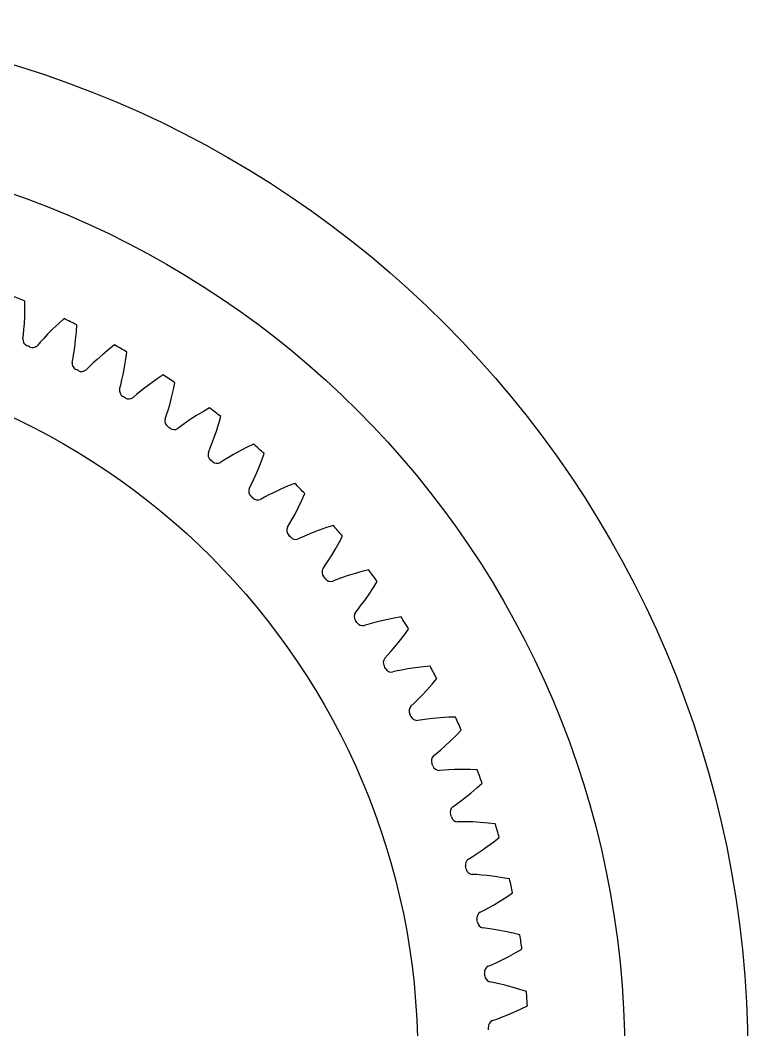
# Model space of a CAD drawing. Extents: x -49 to 4846, y -968 to 1090.
# Drawn here: x 2625.2 to 2748.2, y 493.6 to 664.2 of the extents above; entities that cross this region are included whole.
import ezdxf

# ---------------------------------------------------------------- set-up
doc = ezdxf.new("R2010")
doc.units = 0
doc.layers.get('0').update_dxf_attribs({"linetype": 'CONTINUOUS'})
doc.layers.add('OUTLINE', color=7, linetype='CONTINUOUS')

msp = doc.modelspace()

# ---------------------------------------------------------------- linework, layer by layer
at = {"color": 1}
for p, q in [((2626.033641, 615.493855), (2626.032728, 616.681783)), ((2626.000713, 614.129656), (2626.033641, 615.493855)), ((2625.861333, 611.897831), (2625.935309, 612.862402)), ((2625.935309, 612.862402), (2626.000713, 614.129656)), ((2631.747907, 612.9497), (2630.756165, 612.012424)), ((2632.63132, 613.7439), (2631.747907, 612.9497)), ((2634.715743, 611.502189), (2634.797698, 612.687287)), ((2625.689484, 610.310952), (2625.780652, 611.07721)), ((2625.780652, 611.07721), (2625.861333, 611.897834)), ((2629.858151, 611.115836), (2629.190837, 610.41544)), ((2630.756165, 612.012424), (2629.858151, 611.115836)), ((2634.587733, 610.14361), (2634.715743, 611.502189)), ((2628.634983, 609.80638), (2628.12655, 609.225906)), ((2629.190839, 610.415442), (2628.634983, 609.80638)), ((2634.43409, 608.884005), (2634.587733, 610.14361)), ((2641.17528, 609.296266), (2640.238618, 608.565625)), ((2634.155281, 607.113951), (2634.293009, 607.926947)), ((2634.293009, 607.926945), (2634.43409, 608.884005)), ((2639.183911, 607.699812), (2638.225541, 606.868051)), ((2640.238618, 608.565625), (2639.183911, 607.699812)), ((2643.098252, 606.914615), (2643.262675, 608.091108)), ((2634.010883, 606.355919), (2634.155281, 607.113951)), ((2637.510998, 606.215912), (2636.91401, 605.647109)), ((2638.225541, 606.868051), (2637.510996, 606.21591)), ((2642.875784, 605.568274), (2643.098252, 606.914615)), ((2636.91401, 605.647109), (2636.366324, 605.103515)), ((2642.42715, 603.377568), (2642.634649, 604.322455)), ((2642.634649, 604.322455), (2642.875784, 605.568274)), ((2649.388176, 604.26347), (2648.402829, 603.599947)), ((2642.036123, 601.830049), (2642.233047, 602.576161)), ((2642.233047, 602.576161), (2642.427151, 603.37757)), ((2647.290295, 602.809816), (2646.276239, 602.046934)), ((2648.402829, 603.599947), (2647.290295, 602.809816)), ((2651.140328, 601.75348), (2651.386419, 602.915639)), ((2644.882734, 600.920453), (2644.298463, 600.416388)), ((2645.517946, 601.446227), (2644.882734, 600.920453)), ((2646.276239, 602.046934), (2645.517944, 601.446225)), ((2650.824486, 600.425939), (2651.140328, 601.75348)), ((2650.224129, 598.271863), (2650.497035, 599.199975)), ((2650.497035, 599.199975), (2650.824486, 600.425939)), ((2649.726105, 596.755391), (2649.974595, 597.485949)), ((2649.974595, 597.485949), (2650.22413, 598.271866)), ((2655.035823, 597.366259), (2653.971022, 596.675972)), ((2656.200764, 598.076858), (2655.035823, 597.366259)), ((2657.229996, 598.670031), (2656.200764, 598.076858)), ((2652.502332, 595.649441), (2651.884322, 595.187361)), ((2653.172672, 596.129624), (2652.502332, 595.649441)), ((2653.971022, 596.675972), (2653.17267, 596.129623)), ((2658.395115, 594.741656), (2658.802791, 596.043932)), ((2658.802791, 596.043932), (2659.129351, 597.186093)), ((2657.982942, 593.54152), (2658.395115, 594.741656)), ((2657.34221, 591.868113), (2657.64596, 592.634709)), ((2657.645959, 592.634706), (2657.982942, 593.54152)), ((2664.662535, 592.5432), (2663.594432, 592.023268)), ((2657.043365, 591.156669), (2657.34221, 591.868113)), ((2661.272401, 590.781332), (2660.437882, 590.292005)), ((2662.38276, 591.395661), (2661.272401, 590.781332)), ((2663.594432, 592.023268), (2662.38276, 591.395661)), ((2666.048312, 589.813785), (2666.453748, 590.930384)), ((2659.735682, 589.859753), (2659.086944, 589.441909)), ((2660.437885, 590.292006), (2659.735682, 589.859753)), ((2665.550786, 588.543119), (2666.048312, 589.813785)), ((2664.656482, 586.493561), (2665.0559, 587.374659)), ((2665.0559, 587.374659), (2665.550786, 588.543119)), ((2663.952253, 585.061158), (2664.299998, 585.750023)), ((2664.299998, 585.750023), (2664.656483, 586.493563)), ((2670.547813, 585.468667), (2669.295313, 584.927111)), ((2671.649582, 585.912826), (2670.547813, 585.468667)), ((2666.547543, 583.579595), (2665.871238, 583.208023)), ((2667.278188, 583.961812), (2666.547543, 583.579595)), ((2668.144805, 584.391734), (2667.278185, 583.961811)), ((2669.295313, 584.927111), (2668.144805, 584.391734)), ((2672.841589, 583.093392), (2673.323928, 584.17899)), ((2671.68145, 580.729435), (2672.256638, 581.860527)), ((2672.256638, 581.860527), (2672.841589, 583.093392)), ((2671.221543, 579.878345), (2671.68145, 580.729435)), ((2670.419109, 578.498556), (2670.814061, 579.161486)), ((2670.814061, 579.161486), (2671.221544, 579.878347)), ((2677.02703, 578.444989), (2675.739803, 577.992123)), ((2678.157098, 578.811211), (2677.02703, 578.444989)), ((2672.904729, 576.839564), (2672.204152, 576.516074)), ((2673.660256, 577.169883), (2672.904729, 576.839564)), ((2674.554752, 577.538305), (2673.660254, 577.169882)), ((2675.739803, 577.992123), (2674.554752, 577.538305)), ((2679.149527, 575.915495), (2679.706419, 576.964802)), ((2678.480001, 574.726438), (2679.149527, 575.915495)), ((2677.309157, 572.821288), (2677.827313, 573.638224)), ((2677.827313, 573.638224), (2678.480001, 574.726438)), ((2676.412429, 571.500836), (2676.852662, 572.1346)), ((2676.852662, 572.1346), (2677.309158, 572.82129)), ((2679.552997, 569.949308), (2678.776269, 569.672497)), ((2680.471014, 570.254436), (2679.552995, 569.949307)), ((2681.684835, 570.624483), (2680.471014, 570.254436)), ((2683.000516, 570.986454), (2681.684835, 570.624483)), ((2684.153378, 571.272954), (2683.000516, 570.986454)), ((2678.776269, 569.672497), (2678.054833, 569.398664)), ((2684.190555, 567.175606), (2684.941395, 568.315064)), ((2684.941395, 568.315064), (2685.570126, 569.322967)), ((2683.463547, 566.135572), (2684.190555, 567.175606)), ((2682.386383, 564.7036), (2682.889668, 565.356774)), ((2682.889667, 565.356772), (2683.463547, 566.135572)), ((2681.903013, 564.102088), (2682.386383, 564.7036)), ((2688.439171, 563.129398), (2687.101445, 562.860086)), ((2689.60921, 563.33478), (2688.439171, 563.129398)), ((2684.133556, 562.11331), (2683.394776, 561.890469)), ((2684.927702, 562.335265), (2684.133556, 562.11331)), ((2685.864767, 562.575612), (2684.9277, 562.335264)), ((2687.101445, 562.860086), (2685.864767, 562.575612)), ((2689.360479, 559.24482), (2690.188975, 560.329126)), ((2690.188975, 560.329126), (2690.886482, 561.290716)), ((2687.935885, 557.521162), (2688.562693, 558.258033)), ((2688.562693, 558.258033), (2689.360479, 559.24482)), ((2686.864112, 556.33836), (2687.388264, 556.904688)), ((2687.388264, 556.904688), (2687.935886, 557.521164)), ((2691.963243, 554.736759), (2690.709733, 554.539244)), ((2693.316497, 554.9121), (2691.963243, 554.736759)), ((2694.498012, 555.035364), (2693.316497, 554.9121)), ((2688.950491, 554.198832), (2688.197966, 554.028068)), ((2689.758185, 554.364849), (2688.950491, 554.198832)), ((2690.709733, 554.539244), (2689.758183, 554.364848)), ((2694.866701, 551.996589), (2695.629587, 552.907181)), ((2693.964586, 550.972718), (2694.866701, 551.996589)), ((2692.423226, 549.352633), (2693.099909, 550.043985)), ((2693.099909, 550.043985), (2693.964586, 550.972718)), ((2691.271556, 548.247475), (2691.833935, 548.775861)), ((2691.833935, 548.775861), (2692.423227, 549.352634)), ((2694.020914, 546.076891), (2693.203607, 545.96762)), ((2694.982309, 546.184485), (2694.020912, 546.076891)), ((2696.246543, 546.294078), (2694.982309, 546.184485)), ((2697.608731, 546.374593), (2696.246543, 546.294078)), ((2698.795967, 546.415139), (2697.608731, 546.374593)), ((2693.203607, 545.96762), (2692.441003, 545.849766)), ((2697.980445, 542.399599), (2698.951784, 543.358048)), ((2698.951784, 543.358048), (2699.776331, 544.213206)), ((2696.329828, 540.89098), (2697.053089, 541.533446)), ((2697.053089, 541.533446), (2697.980445, 542.399599)), ((2695.103872, 539.868851), (2695.701739, 540.35672)), ((2695.701739, 540.35672), (2696.32983, 540.890982)), ((2697.69512, 537.511769), (2696.872181, 537.459777)), ((2698.661679, 537.552037), (2697.695118, 537.511769)), ((2699.930478, 537.573175), (2698.661679, 537.552037)), ((2701.294964, 537.558473), (2699.930478, 537.573175)), ((2702.482137, 537.516102), (2701.294964, 537.558473)), ((2696.872181, 537.459777), (2696.103214, 537.395406)), ((2701.388491, 533.567232), (2702.424322, 534.455589)), ((2702.424322, 534.455589), (2703.306513, 535.251146)), ((2699.636659, 532.177429), (2700.402974, 532.767878)), ((2700.402974, 532.767878), (2701.388491, 533.567232)), ((2698.342389, 531.243309), (2698.972832, 531.688284)), ((2698.972832, 531.688284), (2699.63666, 532.177431)), ((2699.938342, 528.716752), (2699.166758, 528.706178)), ((2700.762903, 528.711212), (2699.938342, 528.716752)), ((2701.729916, 528.683958), (2700.762901, 528.711212)), ((2702.997099, 528.616537), (2701.729916, 528.683958)), ((2704.357236, 528.50669), (2702.997099, 528.616537)), ((2705.538561, 528.381609), (2704.357236, 528.50669)), ((2705.267397, 525.332584), (2706.202934, 526.064665)), ((2703.133244, 523.789986), (2704.17212, 524.518647)), ((2704.17212, 524.518647), (2705.267397, 525.332584)), ((2700.971329, 522.41287), (2701.631277, 522.812784)), ((2701.631277, 522.812784), (2702.327609, 523.254433)), ((2702.327607, 523.254432), (2703.133244, 523.789986)), ((2702.387152, 519.781139), (2701.616709, 519.824415)), ((2703.209318, 519.718095), (2702.387152, 519.781139)), ((2704.172074, 519.623452), (2703.209315, 519.718095)), ((2705.431467, 519.467801), (2704.172074, 519.623452)), ((2706.780628, 519.263342), (2705.431467, 519.467801)), ((2707.95035, 519.056162), (2706.780628, 519.263342)), ((2706.317772, 515.297928), (2707.467157, 516.033479)), ((2707.467157, 516.033479), (2708.451483, 516.698517)), ((2702.977886, 513.420556), (2703.664123, 513.77346)), ((2703.664123, 513.77346), (2704.389567, 514.16546)), ((2704.389565, 514.165458), (2705.230597, 514.64351)), ((2705.230597, 514.64351), (2706.317772, 515.297928)), ((2704.206679, 510.696473), (2703.441132, 510.793387)), ((2705.022444, 510.576231), (2704.206679, 510.696473)), ((2705.976254, 510.41466), (2705.022442, 510.576231)), ((2707.221721, 510.171538), (2705.976254, 510.41466)), ((2708.553334, 509.873464), (2707.221721, 510.171538)), ((2709.705754, 509.585193), (2708.553334, 509.873464)), ((2709.012886, 506.603579), (2710.041205, 507.198334)), ((2705.812484, 504.954791), (2706.684815, 505.373011)), ((2706.684815, 505.373011), (2707.814991, 505.949996)), ((2707.814991, 505.949996), (2709.012886, 506.603579)), ((2704.352282, 504.310177), (2705.061465, 504.614352)), ((2705.061465, 504.614352), (2705.812486, 504.954792)), ((2705.38806, 501.507014), (2704.631138, 501.657093)), ((2706.19345, 501.330159), (2705.38806, 501.507014)), ((2707.133666, 501.102447), (2706.193448, 501.33016)), ((2708.35914, 500.773038), (2707.133666, 501.102447)), ((2709.666716, 500.382802), (2708.35914, 500.773038)), ((2710.79622, 500.014844), (2709.666716, 500.382802)), ((2708.656485, 496.520396), (2709.897054, 497.088826)), ((2709.897054, 497.088826), (2710.964355, 497.610399)), ((2705.087823, 495.126117), (2705.816496, 495.380081)), ((2705.816496, 495.380081), (2706.589436, 495.667303)), ((2706.589434, 495.667302), (2707.488813, 496.023652)), ((2707.488813, 496.023652), (2708.656485, 496.520396))]:
    msp.add_line(p, q, dxfattribs=at)
for radius in [175, 154.196077]:
    msp.add_circle((2573.221519, 489.186583), radius, dxfattribs=at)
for centre, radius, start, end in [((2573.221586, 489.186749), 138, 67.499628, 68.500372), ((2573.221597, 489.186744), 138, 63.499628, 64.500372), ((2626.811358, 610.227147), 1.125, 175.727913, 249.2612), ((2573.221519, 489.186583), 131.25, 65.907943, 66.092057), ((2627.313586, 610.00354), 1.125, 242.738787, 316.272366), ((2573.221608, 489.186738), 138, 59.499628, 60.500372), ((2635.124179, 606.19406), 1.125, 171.727913, 245.2612), ((2573.221519, 489.186583), 131.25, 61.907943, 62.092057), ((2635.609585, 605.935964), 1.125, 238.738787, 312.272366), ((2573.221619, 489.186732), 138, 55.499628, 56.500372), ((2643.135416, 601.590924), 1.125, 167.727913, 241.2612), ((2573.221519, 489.186583), 131.25, 57.907943, 58.092057), ((2643.601636, 601.299597), 1.125, 234.738787, 308.272366), ((2573.221629, 489.186724), 138, 51.499628, 52.500372), ((2650.80604, 596.440166), 1.125, 163.727913, 237.2612), ((2573.221519, 489.186583), 131.25, 53.907943, 54.092057), ((2651.250802, 596.117027), 1.125, 230.738787, 304.272366), ((2573.221639, 489.186716), 138, 47.499628, 48.500372), ((2658.098679, 590.766879), 1.125, 159.727913, 233.2612), ((2573.221519, 489.186583), 131.25, 49.907943, 50.092057), ((2658.519818, 590.413502), 1.125, 226.738787, 300.272366), ((2573.221648, 489.186708), 138, 43.499628, 44.500372), ((2664.977806, 584.598703), 1.125, 155.727913, 229.2612), ((2573.221519, 489.186583), 131.25, 45.907943, 46.092057), ((2665.373268, 584.21681), 1.125, 222.738787, 296.272366), ((2671.409906, 577.965689), 1.125, 151.727913, 225.2612), ((2573.221656, 489.186698), 138, 39.499628, 40.500372), ((2573.221519, 489.186583), 131.25, 41.907943, 42.092057), ((2671.777765, 577.55714), 1.125, 218.738787, 292.272366), ((2677.363641, 570.900152), 1.125, 147.727913, 221.2612), ((2573.221519, 489.186583), 131.25, 37.907943, 38.092057), ((2573.221664, 489.186688), 138, 35.499628, 36.500372), ((2677.702105, 570.466937), 1.125, 214.738787, 288.272366), ((2682.810006, 563.436514), 1.125, 143.727913, 217.2612), ((2573.221671, 489.186678), 138, 31.499628, 32.500372), ((2573.221519, 489.186583), 131.25, 33.907943, 34.092057), ((2683.117427, 562.980745), 1.125, 210.738787, 284.272366), ((2687.722468, 555.611139), 1.125, 139.727913, 213.2612), ((2573.221519, 489.186583), 131.25, 29.907943, 30.092057), ((2687.997346, 555.135035), 1.125, 206.738787, 280.272366), ((2573.221677, 489.186667), 138, 27.499628, 28.500372), ((2692.077092, 547.462149), 1.125, 135.727913, 209.2612), ((2573.221519, 489.186583), 131.25, 25.907943, 26.092057), ((2692.31809, 546.968031), 1.125, 202.738787, 276.272366), ((2573.221683, 489.186656), 138, 23.499628, 24.500372), ((2695.852664, 539.029247), 1.125, 131.727913, 205.2612), ((2573.221519, 489.186583), 131.25, 21.907943, 22.092057), ((2696.058606, 538.519522), 1.125, 198.738787, 272.272366), ((2573.221688, 489.186644), 138, 19.499628, 20.500372), ((2699.030789, 530.353517), 1.125, 127.727913, 201.2612), ((2573.221519, 489.186583), 131.25, 17.907943, 18.092057), ((2699.200673, 529.830667), 1.125, 194.738787, 268.272366), ((2573.221691, 489.186632), 138, 15.499628, 16.500372), ((2701.595984, 521.477225), 1.125, 123.727913, 197.2612), ((2573.221519, 489.186583), 131.25, 13.907943, 14.092057), ((2701.728982, 520.943798), 1.125, 190.738787, 264.272366), ((2573.221694, 489.18662), 138, 11.499628, 12.500372), ((2703.535752, 512.443617), 1.125, 119.727913, 193.2612), ((2573.221519, 489.186583), 131.25, 9.907943, 10.092057), ((2703.631216, 511.902212), 1.125, 186.738787, 260.272366), ((2573.221697, 489.186608), 138, 7.499628, 8.500372), ((2704.840642, 503.296702), 1.125, 115.727913, 189.2612), ((2573.221519, 489.186583), 131.25, 5.907943, 6.092057), ((2704.898107, 502.749957), 1.125, 182.738787, 256.272366), ((2573.221698, 489.186595), 138, 3.499628, 4.500372), ((2705.504296, 494.081045), 1.125, 111.727913, 185.2612), ((2573.221519, 489.186583), 131.25, 1.907943, 2.092057)]:
    msp.add_arc(centre, radius, start, end, dxfattribs=at)
at = {"layer": 'OUTLINE'}
msp.add_circle((2573.221519, 489.186583), 119.195214, dxfattribs=at)

doc.saveas('drawing.dxf')
